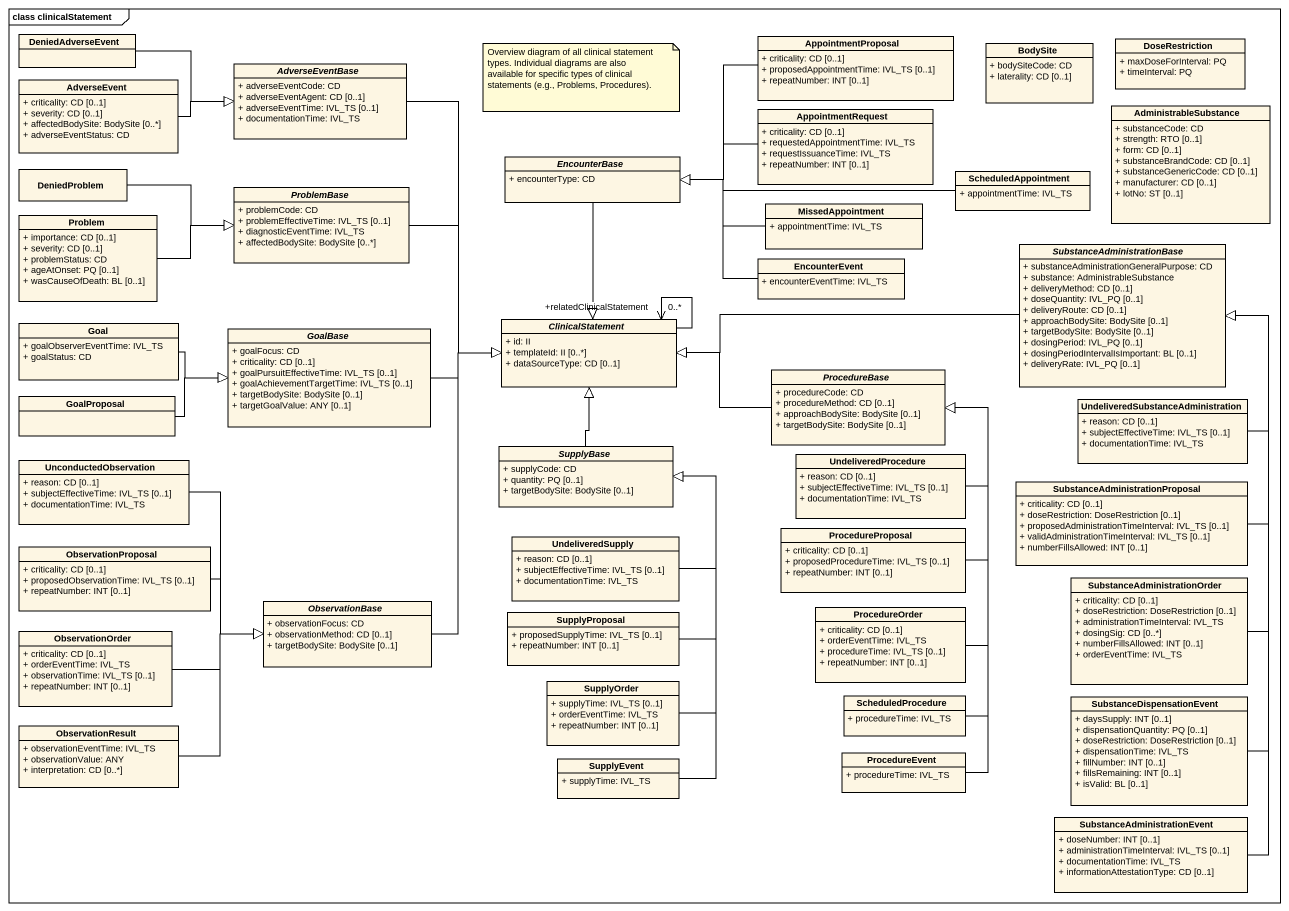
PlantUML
@startuml
mainframe class clinicalStatement
hide circle
hide empty members
skinparam classAttributeIconSize 0
class DeniedAdverseEvent
class AppointmentProposal {
  + criticality: CD [0..1]
  + proposedAppointmentTime: IVL_TS [0..1]
  + repeatNumber: INT [0..1]
}
class BodySite {
  + bodySiteCode: CD
  + laterality: CD [0..1]
}
class DoseRestriction {
  + maxDoseForInterval: PQ
  + timeInterval: PQ
}
class AdverseEvent {
  + criticality: CD [0..1]
  + severity: CD [0..1]
  + affectedBodySite: BodySite [0..*]
  + adverseEventStatus: CD
}
abstract class AdverseEventBase {
  + adverseEventCode: CD
  + adverseEventAgent: CD [0..1]
  + adverseEventTime: IVL_TS [0..1]
  + documentationTime: IVL_TS
}
class AppointmentRequest {
  + criticality: CD [0..1]
  + requestedAppointmentTime: IVL_TS
  + requestIssuanceTime: IVL_TS
  + repeatNumber: INT [0..1]
}
class AdministrableSubstance {
  + substanceCode: CD
  + strength: RTO [0..1]
  + form: CD [0..1]
  + substanceBrandCode: CD [0..1]
  + substanceGenericCode: CD [0..1]
  + manufacturer: CD [0..1]
  + lotNo: ST [0..1]
}
abstract class EncounterBase {
  + encounterType: CD
}
class DeniedProblem
abstract class ProblemBase {
  + problemCode: CD
  + problemEffectiveTime: IVL_TS [0..1]
  + diagnosticEventTime: IVL_TS
  + affectedBodySite: BodySite [0..*]
}
class ScheduledAppointment {
  + appointmentTime: IVL_TS
}
class Problem {
  + importance: CD [0..1]
  + severity: CD [0..1]
  + problemStatus: CD
  + ageAtOnset: PQ [0..1]
  + wasCauseOfDeath: BL [0..1]
}
class MissedAppointment {
  + appointmentTime: IVL_TS
}
class EncounterEvent {
  + encounterEventTime: IVL_TS
}
abstract class SubstanceAdministrationBase {
  + substanceAdministrationGeneralPurpose: CD
  + substance: AdministrableSubstance
  + deliveryMethod: CD [0..1]
  + doseQuantity: IVL_PQ [0..1]
  + deliveryRoute: CD [0..1]
  + approachBodySite: BodySite [0..1]
  + targetBodySite: BodySite [0..1]
  + dosingPeriod: IVL_PQ [0..1]
  + dosingPeriodIntervalIsImportant: BL [0..1]
  + deliveryRate: IVL_PQ [0..1]
}
class Goal {
  + goalObserverEventTime: IVL_TS
  + goalStatus: CD
}
abstract class GoalBase {
  + goalFocus: CD
  + criticality: CD [0..1]
  + goalPursuitEffectiveTime: IVL_TS [0..1]
  + goalAchievementTargetTime: IVL_TS [0..1]
  + targetBodySite: BodySite [0..1]
  + targetGoalValue: ANY [0..1]
}
abstract class ClinicalStatement {
  + id: II
  + templateId: II [0..*]
  + dataSourceType: CD [0..1]
}
abstract class ProcedureBase {
  + procedureCode: CD
  + procedureMethod: CD [0..1]
  + approachBodySite: BodySite [0..1]
  + targetBodySite: BodySite [0..1]
}
class GoalProposal
class "UndeliveredSubstanceAdministration" as UndeliveredSubstanceAdminist {
  + reason: CD [0..1]
  + subjectEffectiveTime: IVL_TS [0..1]
  + documentationTime: IVL_TS
}
class UnconductedObservation {
  + reason: CD [0..1]
  + subjectEffectiveTime: IVL_TS [0..1]
  + documentationTime: IVL_TS
}
abstract class SupplyBase {
  + supplyCode: CD
  + quantity: PQ [0..1]
  + targetBodySite: BodySite [0..1]
}
class UndeliveredProcedure {
  + reason: CD [0..1]
  + subjectEffectiveTime: IVL_TS [0..1]
  + documentationTime: IVL_TS
}
class "SubstanceAdministrationProposal" as SubstanceAdministrationPropo {
  + criticality: CD [0..1]
  + doseRestriction: DoseRestriction [0..1]
  + proposedAdministrationTimeInterval: IVL_TS [0..1]
  + validAdministrationTimeInterval: IVL_TS [0..1]
  + numberFillsAllowed: INT [0..1]
}
class ObservationProposal {
  + criticality: CD [0..1]
  + proposedObservationTime: IVL_TS [0..1]
  + repeatNumber: INT [0..1]
}
class UndeliveredSupply {
  + reason: CD [0..1]
  + subjectEffectiveTime: IVL_TS [0..1]
  + documentationTime: IVL_TS
}
class ProcedureProposal {
  + criticality: CD [0..1]
  + proposedProcedureTime: IVL_TS [0..1]
  + repeatNumber: INT [0..1]
}
class SubstanceAdministrationOrder {
  + criticality: CD [0..1]
  + doseRestriction: DoseRestriction [0..1]
  + administrationTimeInterval: IVL_TS
  + dosingSig: CD [0..*]
  + numberFillsAllowed: INT [0..1]
  + orderEventTime: IVL_TS
}
abstract class ObservationBase {
  + observationFocus: CD
  + observationMethod: CD [0..1]
  + targetBodySite: BodySite [0..1]
}
class SupplyProposal {
  + proposedSupplyTime: IVL_TS [0..1]
  + repeatNumber: INT [0..1]
}
class ProcedureOrder {
  + criticality: CD [0..1]
  + orderEventTime: IVL_TS
  + procedureTime: IVL_TS [0..1]
  + repeatNumber: INT [0..1]
}
class ObservationOrder {
  + criticality: CD [0..1]
  + orderEventTime: IVL_TS
  + observationTime: IVL_TS [0..1]
  + repeatNumber: INT [0..1]
}
class SupplyOrder {
  + supplyTime: IVL_TS [0..1]
  + orderEventTime: IVL_TS
  + repeatNumber: INT [0..1]
}
class ScheduledProcedure {
  + procedureTime: IVL_TS
}
class SubstanceDispensationEvent {
  + daysSupply: INT [0..1]
  + dispensationQuantity: PQ [0..1]
  + doseRestriction: DoseRestriction [0..1]
  + dispensationTime: IVL_TS
  + fillNumber: INT [0..1]
  + fillsRemaining: INT [0..1]
  + isValid: BL [0..1]
}
class ObservationResult {
  + observationEventTime: IVL_TS
  + observationValue: ANY
  + interpretation: CD [0..*]
}
class SupplyEvent {
  + supplyTime: IVL_TS
}
class ProcedureEvent {
  + procedureTime: IVL_TS
}
class SubstanceAdministrationEvent {
  + doseNumber: INT [0..1]
  + administrationTimeInterval: IVL_TS [0..1]
  + documentationTime: IVL_TS
  + informationAttestationType: CD [0..1]
}
DeniedAdverseEvent -right-|> AdverseEventBase
AppointmentProposal -left-|> EncounterBase
AdverseEvent -right-|> AdverseEventBase
AdverseEventBase --|> ClinicalStatement
AppointmentRequest -left-|> EncounterBase
EncounterBase --|> ClinicalStatement
DeniedProblem -right-|> ProblemBase
ProblemBase -right-|> ClinicalStatement
ScheduledAppointment -left-|> EncounterBase
Problem -right-|> ProblemBase
MissedAppointment -left-|> EncounterBase
EncounterEvent -left-|> EncounterBase
SubstanceAdministrationBase -left-|> ClinicalStatement
Goal -right-|> GoalBase
GoalBase -right-|> ClinicalStatement
ClinicalStatement --> "+relatedClinicalStatement\n0..*" ClinicalStatement
ProcedureBase -left-|> ClinicalStatement
GoalProposal -right-|> GoalBase
UndeliveredSubstanceAdminist -up-|> SubstanceAdministrationBase
UnconductedObservation -right-|> ObservationBase
SupplyBase -up-|> ClinicalStatement
UndeliveredProcedure -up-|> ProcedureBase
SubstanceAdministrationPropo -up-|> SubstanceAdministrationBase
ObservationProposal -right-|> ObservationBase
UndeliveredSupply -up-|> SupplyBase
ProcedureProposal -up-|> ProcedureBase
SubstanceAdministrationOrder -up-|> SubstanceAdministrationBase
ObservationBase -up-|> ClinicalStatement
SupplyProposal -up-|> SupplyBase
ProcedureOrder -up-|> ProcedureBase
ObservationOrder -right-|> ObservationBase
SupplyOrder -up-|> SupplyBase
ScheduledProcedure -up-|> ProcedureBase
SubstanceDispensationEvent -up-|> SubstanceAdministrationBase
ObservationResult -right-|> ObservationBase
SupplyEvent -up-|> SupplyBase
ProcedureEvent -up-|> ProcedureBase
SubstanceAdministrationEvent -up-|> SubstanceAdministrationBase
note as N1
  Overview diagram of all clinical statement types. Individual diagrams are also available for specific types of clinical statements (e.g., Problems, Procedures).
end note
@enduml
